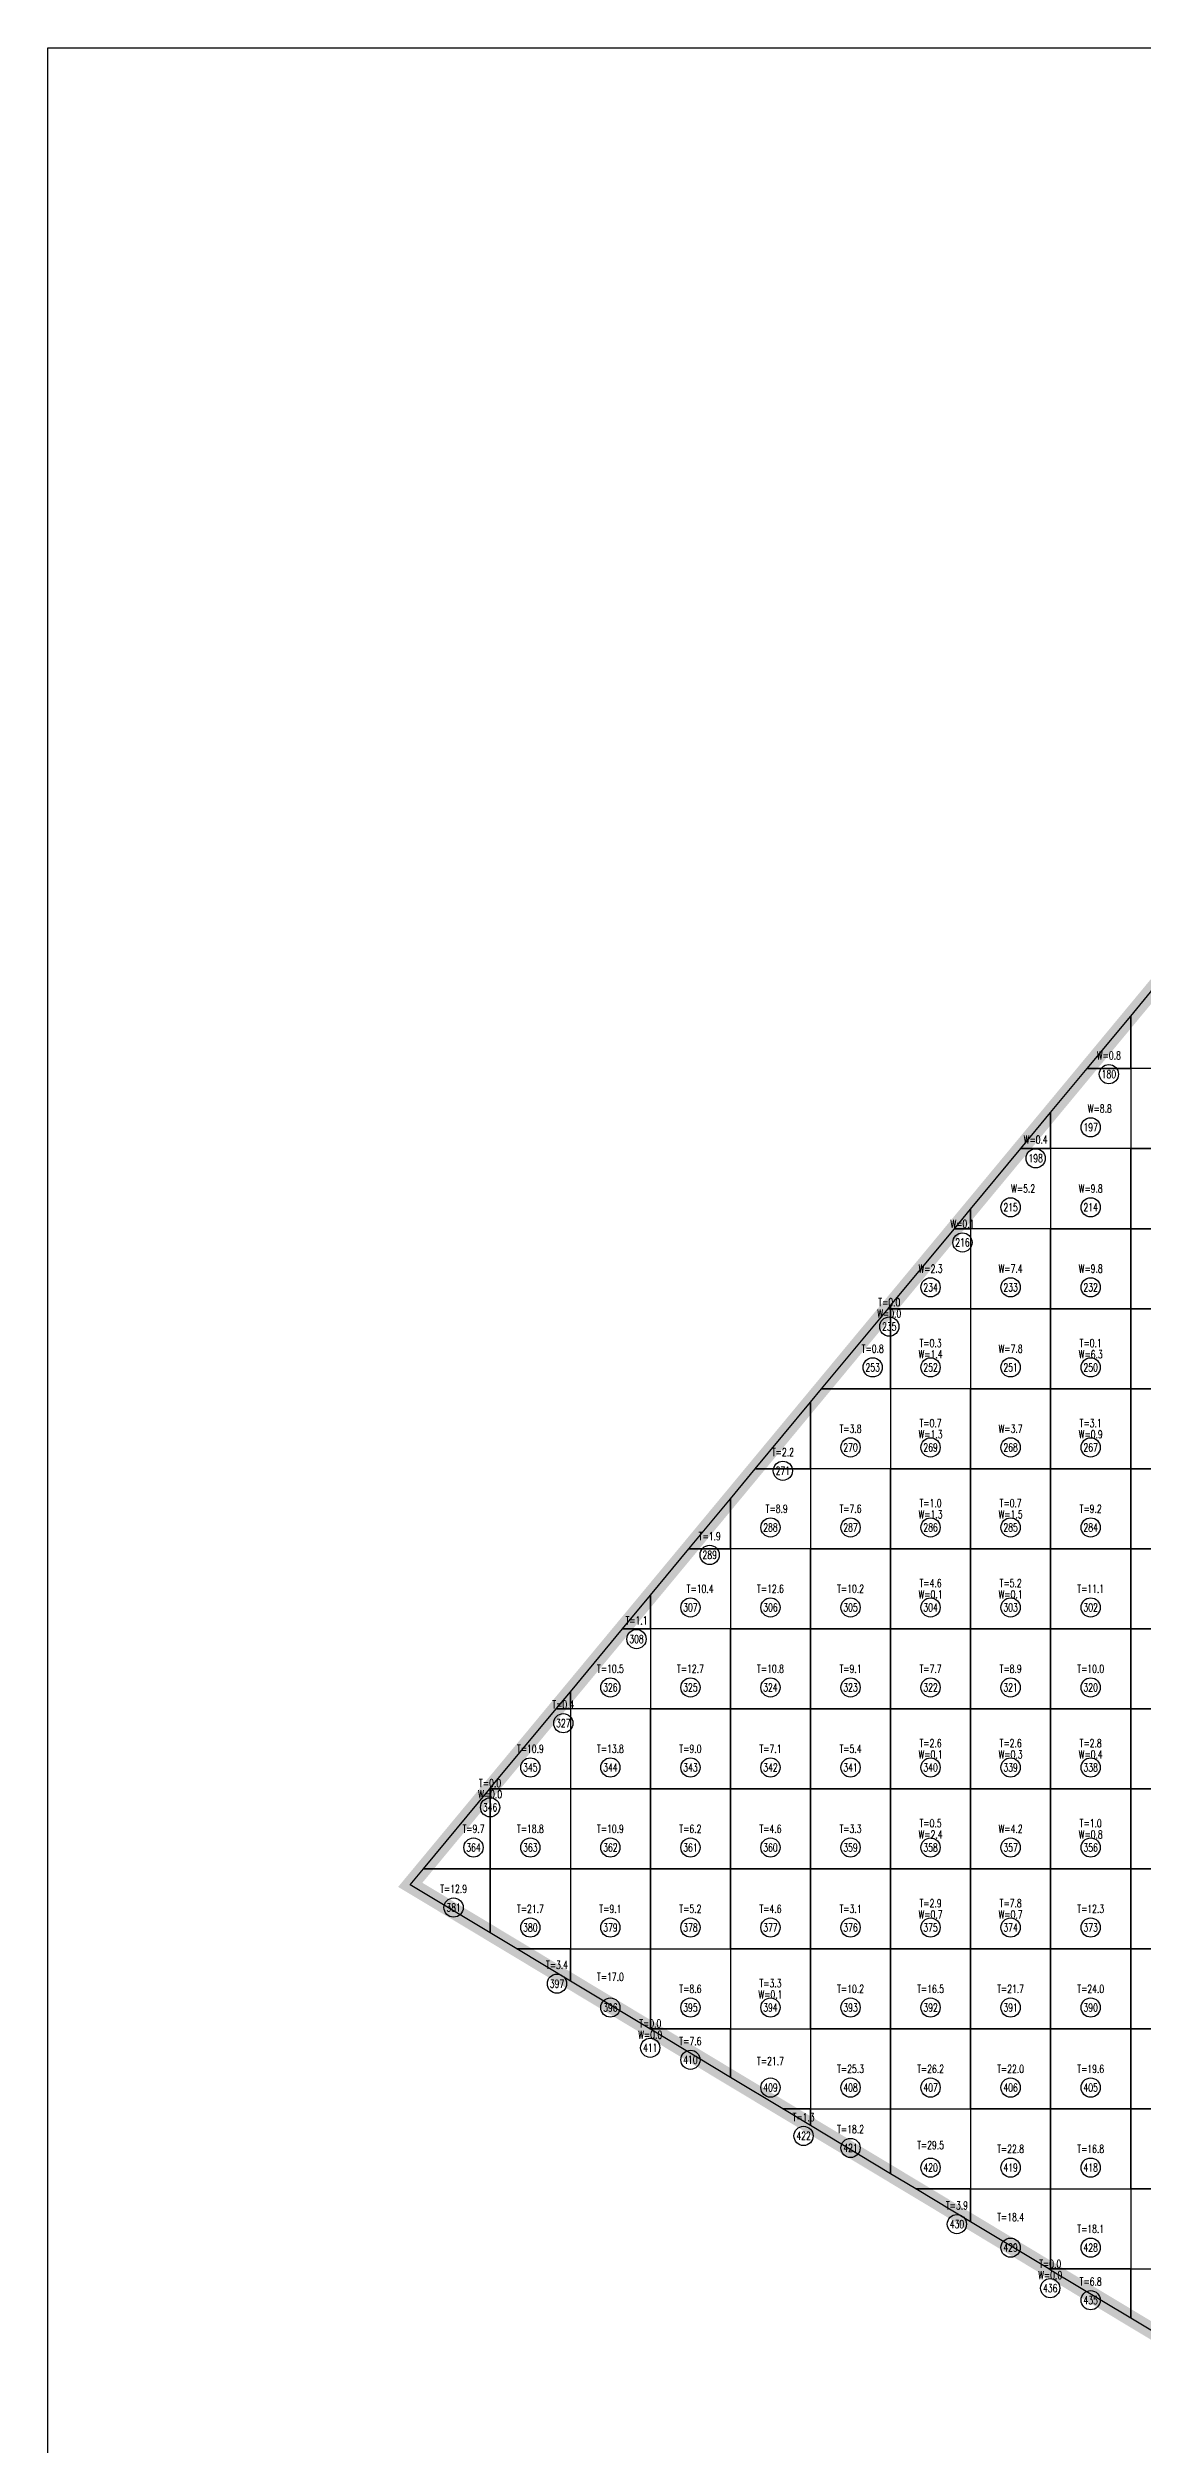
# Model space of a CAD drawing. Extents: x 4283 to 40403, y 1134 to 1764.
# Drawn here: x 28862 to 28907.6, y 1572.5 to 1672.4 of the extents above; entities that cross this region are included whole.
import ezdxf
from ezdxf.enums import TextEntityAlignment as Align

# ---------------------------------------------------------------- set-up
doc = ezdxf.new("R2010")
doc.units = 0
for name, color, linetype in [('tdz_2-4方格网', 2, 'Continuous'), ('tdz_2-4方格网计算', 7, 'Continuous'), ('tdz_土方计算图', 7, 'Continuous'), ('tdz_格田', 6, 'Continuous')]:
    doc.layers.add(name, color=color, linetype=linetype)
doc.styles.add('GLandNum', font='txt_____.ttf', dxfattribs={"width": 0.7, "height": 0.5})

msp = doc.modelspace()

# ---------------------------------------------------------------- linework, layer by layer
at = {"layer": 'tdz_2-4方格网', "linetype": 'Continuous'}
for points in [[(28908.027, 1633.174, 2283.715), (28910.412, 1633.174, 2283.721), (28910.412, 1629.841, 2283.962), (28907.078, 1629.841, 2283.795), (28907.078, 1632.03, 2283.752)], [(28907.078, 1632.03, 2283.752), (28907.078, 1629.841, 2283.795), (28905.263, 1629.841, 2283.823)], [(28905.263, 1629.841, 2283.823), (28907.078, 1629.841, 2283.795), (28907.078, 1626.508, 2284), (28903.745, 1626.508, 2283.911), (28903.745, 1628.009, 2283.881)], [(28907.078, 1629.841, 2283.795), (28907.078, 1626.508, 2284), (28910.412, 1626.508, 2283.9), (28910.412, 1629.841, 2283.962)], [(28903.745, 1628.009, 2283.881), (28903.745, 1626.508, 2283.911), (28902.5, 1626.508, 2283.93)], [(28902.5, 1626.508, 2283.93), (28903.745, 1626.508, 2283.911), (28903.745, 1623.174, 2283.882), (28900.412, 1623.174, 2284), (28900.412, 1623.988, 2283.994)], [(28903.745, 1626.508, 2283.911), (28903.745, 1623.174, 2283.882), (28907.078, 1623.174, 2283.674), (28907.078, 1626.508, 2284)], [(28907.078, 1626.508, 2284), (28907.078, 1623.174, 2283.674), (28910.412, 1623.174, 2283.267), (28910.412, 1626.508, 2283.9)], [(28900.412, 1623.988, 2283.994), (28900.412, 1623.174, 2284), (28899.737, 1623.174, 2284)], [(28899.737, 1623.174, 2284), (28900.412, 1623.174, 2284), (28900.412, 1619.841, 2283.925), (28897.078, 1619.841, 2284), (28897.078, 1619.968, 2284)], [(28900.412, 1623.174, 2284), (28900.412, 1619.841, 2283.925), (28903.745, 1619.841, 2283.959), (28903.745, 1623.174, 2283.882)], [(28903.745, 1623.174, 2283.882), (28903.745, 1619.841, 2283.959), (28907.078, 1619.841, 2283.655), (28907.078, 1623.174, 2283.674)], [(28907.078, 1623.174, 2283.674), (28907.078, 1619.841, 2283.655), (28910.412, 1619.841, 2282.876), (28910.412, 1623.174, 2283.267)], [(28897.078, 1619.968, 2284), (28897.078, 1619.841, 2284), (28896.973, 1619.841, 2284)], [(28896.973, 1619.841, 2284), (28897.078, 1619.841, 2284), (28897.078, 1616.508, 2283.866), (28894.21, 1616.508, 2284)], [(28897.078, 1616.508, 2283.866), (28897.078, 1619.841, 2284), (28900.412, 1619.841, 2283.925), (28900.412, 1616.508, 2283.84)], [(28900.412, 1619.841, 2283.925), (28900.412, 1616.508, 2283.84), (28903.745, 1616.508, 2283.779), (28903.745, 1619.841, 2283.959)], [(28903.745, 1619.841, 2283.959), (28903.745, 1616.508, 2283.779), (28907.078, 1616.508, 2283.173), (28907.078, 1619.841, 2283.655)], [(28907.078, 1619.841, 2283.655), (28907.078, 1616.508, 2283.173), (28910.412, 1616.508, 2282.63), (28910.412, 1619.841, 2282.876)], [(28893.745, 1615.947, 2284), (28893.745, 1613.174, 2283.856), (28891.446, 1613.174, 2284)], [(28894.21, 1616.508, 2284), (28897.078, 1616.508, 2283.866), (28897.078, 1613.174, 2283.781), (28893.745, 1613.174, 2283.856), (28893.745, 1615.947, 2284)], [(28897.078, 1616.508, 2283.866), (28897.078, 1613.174, 2283.781), (28900.412, 1613.174, 2283.804), (28900.412, 1616.508, 2283.84)], [(28900.412, 1616.508, 2283.84), (28900.412, 1613.174, 2283.804), (28903.745, 1613.174, 2283.42), (28903.745, 1616.508, 2283.779)], [(28903.745, 1616.508, 2283.779), (28903.745, 1613.174, 2283.42), (28907.078, 1613.174, 2282.813), (28907.078, 1616.508, 2283.173)], [(28907.078, 1616.508, 2283.173), (28907.078, 1613.174, 2282.813), (28910.412, 1613.174, 2282.613), (28910.412, 1616.508, 2282.63)], [(28891.446, 1613.174, 2284), (28893.745, 1613.174, 2283.856), (28893.745, 1609.841, 2283.668), (28890.412, 1609.841, 2283.9), (28890.412, 1611.926, 2283.999)], [(28893.745, 1613.174, 2283.856), (28893.745, 1609.841, 2283.668), (28897.078, 1609.841, 2283.661), (28897.078, 1613.174, 2283.781)], [(28897.078, 1613.174, 2283.781), (28897.078, 1609.841, 2283.661), (28900.412, 1609.841, 2283.707), (28900.412, 1613.174, 2283.804)], [(28900.412, 1613.174, 2283.804), (28900.412, 1609.841, 2283.707), (28903.745, 1609.841, 2283.203), (28903.745, 1613.174, 2283.42)], [(28903.745, 1613.174, 2283.42), (28903.745, 1609.841, 2283.203), (28907.078, 1609.841, 2282.801), (28907.078, 1613.174, 2282.813)], [(28907.078, 1613.174, 2282.813), (28907.078, 1609.841, 2282.801), (28910.412, 1609.841, 2282.634), (28910.412, 1613.174, 2282.613)], [(28890.412, 1611.926, 2283.999), (28890.412, 1609.841, 2283.9), (28888.683, 1609.841, 2283.999)], [(28888.683, 1609.841, 2283.999), (28890.412, 1609.841, 2283.9), (28890.412, 1606.508, 2283.789), (28887.078, 1606.508, 2283.951), (28887.078, 1607.905, 2283.999)], [(28890.412, 1609.841, 2283.9), (28890.412, 1606.508, 2283.789), (28893.745, 1606.508, 2283.626), (28893.745, 1609.841, 2283.668)], [(28893.745, 1609.841, 2283.668), (28893.745, 1606.508, 2283.626), (28897.078, 1606.508, 2283.434), (28897.078, 1609.841, 2283.661)], [(28897.078, 1609.841, 2283.661), (28897.078, 1606.508, 2283.434), (28900.412, 1606.508, 2283.271), (28900.412, 1609.841, 2283.707)], [(28900.412, 1609.841, 2283.707), (28900.412, 1606.508, 2283.271), (28903.745, 1606.508, 2282.959), (28903.745, 1609.841, 2283.203)], [(28903.745, 1609.841, 2283.203), (28903.745, 1606.508, 2282.959), (28907.078, 1606.508, 2282.763), (28907.078, 1609.841, 2282.801)], [(28907.078, 1609.841, 2282.801), (28907.078, 1606.508, 2282.763), (28910.412, 1606.508, 2282.655), (28910.412, 1609.841, 2282.634)], [(28887.078, 1607.905, 2283.999), (28887.078, 1606.508, 2283.951), (28885.92, 1606.508, 2283.999)], [(28885.92, 1606.508, 2283.999), (28887.078, 1606.508, 2283.951), (28887.078, 1603.174, 2283.971), (28883.745, 1603.174, 2283.999), (28883.745, 1603.884, 2283.999)], [(28887.078, 1606.508, 2283.951), (28887.078, 1603.174, 2283.971), (28890.412, 1603.174, 2283.813), (28890.412, 1606.508, 2283.789)], [(28890.412, 1606.508, 2283.789), (28890.412, 1603.174, 2283.813), (28893.745, 1603.174, 2283.653), (28893.745, 1606.508, 2283.626)], [(28893.745, 1606.508, 2283.626), (28893.745, 1603.174, 2283.653), (28897.078, 1603.174, 2283.492), (28897.078, 1606.508, 2283.434)], [(28897.078, 1606.508, 2283.434), (28897.078, 1603.174, 2283.492), (28900.412, 1603.174, 2283.299), (28900.412, 1606.508, 2283.271)], [(28900.412, 1606.508, 2283.271), (28900.412, 1603.174, 2283.299), (28903.745, 1603.174, 2282.985), (28903.745, 1606.508, 2282.959)], [(28903.745, 1606.508, 2282.959), (28903.745, 1603.174, 2282.985), (28907.078, 1603.174, 2282.836), (28907.078, 1606.508, 2282.763)], [(28907.078, 1606.508, 2282.763), (28907.078, 1603.174, 2282.836), (28910.412, 1603.174, 2282.573), (28910.412, 1606.508, 2282.655)], [(28883.156, 1603.174, 2283.999), (28883.745, 1603.174, 2283.999), (28883.745, 1599.841, 2284), (28880.412, 1599.841, 2283.999), (28880.412, 1599.863, 2283.999)], [(28883.745, 1603.884, 2283.999), (28883.745, 1603.174, 2283.999), (28883.156, 1603.174, 2283.999)], [(28883.745, 1603.174, 2283.999), (28883.745, 1599.841, 2284), (28887.078, 1599.841, 2283.996), (28887.078, 1603.174, 2283.971)], [(28887.078, 1603.174, 2283.971), (28887.078, 1599.841, 2283.996), (28890.412, 1599.841, 2283.837), (28890.412, 1603.174, 2283.813)], [(28890.412, 1603.174, 2283.813), (28890.412, 1599.841, 2283.837), (28893.745, 1599.841, 2283.671), (28893.745, 1603.174, 2283.653)], [(28893.745, 1603.174, 2283.653), (28893.745, 1599.841, 2283.671), (28897.078, 1599.841, 2283.487), (28897.078, 1603.174, 2283.492)], [(28897.078, 1603.174, 2283.492), (28897.078, 1599.841, 2283.487), (28900.412, 1599.841, 2283.443), (28900.412, 1603.174, 2283.299)], [(28900.412, 1603.174, 2283.299), (28900.412, 1599.841, 2283.443), (28903.745, 1599.841, 2283.189), (28903.745, 1603.174, 2282.985)], [(28903.745, 1603.174, 2282.985), (28903.745, 1599.841, 2283.189), (28907.078, 1599.841, 2283.038), (28907.078, 1603.174, 2282.836)], [(28907.078, 1603.174, 2282.836), (28907.078, 1599.841, 2283.038), (28910.412, 1599.841, 2282.505), (28910.412, 1603.174, 2282.573)], [(28880.393, 1599.841, 2283.999), (28880.412, 1599.841, 2283.999), (28880.412, 1596.508, 2283.999), (28877.63, 1596.508, 2283.999)], [(28880.412, 1599.863, 2283.999), (28880.412, 1599.841, 2283.999), (28880.393, 1599.841, 2283.999)], [(28880.412, 1596.508, 2283.999), (28880.412, 1599.841, 2283.999), (28883.745, 1599.841, 2284), (28883.745, 1596.508, 2283.991)], [(28883.745, 1599.841, 2284), (28883.745, 1596.508, 2283.991), (28887.078, 1596.508, 2283.983), (28887.078, 1599.841, 2283.996)], [(28887.078, 1599.841, 2283.996), (28887.078, 1596.508, 2283.983), (28890.412, 1596.508, 2283.801), (28890.412, 1599.841, 2283.837)], [(28890.412, 1599.841, 2283.837), (28890.412, 1596.508, 2283.801), (28893.745, 1596.508, 2283.624), (28893.745, 1599.841, 2283.671)], [(28893.745, 1599.841, 2283.671), (28893.745, 1596.508, 2283.624), (28897.078, 1596.508, 2283.44), (28897.078, 1599.841, 2283.487)], [(28897.078, 1599.841, 2283.487), (28897.078, 1596.508, 2283.44), (28900.412, 1596.508, 2283.594), (28900.412, 1599.841, 2283.443)], [(28900.412, 1599.841, 2283.443), (28900.412, 1596.508, 2283.594), (28903.745, 1596.508, 2283.086), (28903.745, 1599.841, 2283.189)], [(28903.745, 1599.841, 2283.189), (28903.745, 1596.508, 2283.086), (28907.078, 1596.508, 2282.615), (28907.078, 1599.841, 2283.038)], [(28907.078, 1599.841, 2283.038), (28907.078, 1596.508, 2282.615), (28910.412, 1596.508, 2282.255), (28910.412, 1599.841, 2282.505)], [(28877.63, 1596.508, 2283.999), (28880.412, 1596.508, 2283.999), (28880.412, 1593.837, 2283.694), (28877.078, 1595.842, 2283.999)], [(28880.412, 1593.837, 2283.694), (28880.412, 1596.508, 2283.999), (28883.745, 1596.508, 2283.991), (28883.745, 1593.174, 2283.949), (28881.513, 1593.174, 2283.593)], [(28883.745, 1596.508, 2283.991), (28883.745, 1593.174, 2283.949), (28887.078, 1593.174, 2283.941), (28887.078, 1596.508, 2283.983)], [(28887.078, 1596.508, 2283.983), (28887.078, 1593.174, 2283.941), (28890.412, 1593.174, 2283.7), (28890.412, 1596.508, 2283.801)], [(28890.412, 1596.508, 2283.801), (28890.412, 1593.174, 2283.7), (28893.745, 1593.174, 2283.509), (28893.745, 1596.508, 2283.624)], [(28893.745, 1596.508, 2283.624), (28893.745, 1593.174, 2283.509), (28897.078, 1593.174, 2283.364), (28897.078, 1596.508, 2283.44)], [(28897.078, 1596.508, 2283.44), (28897.078, 1593.174, 2283.364), (28900.412, 1593.174, 2282.842), (28900.412, 1596.508, 2283.594)], [(28900.412, 1596.508, 2283.594), (28900.412, 1593.174, 2282.842), (28903.745, 1593.174, 2282.271), (28903.745, 1596.508, 2283.086)], [(28903.745, 1596.508, 2283.086), (28903.745, 1593.174, 2282.271), (28907.078, 1593.174, 2282.112), (28907.078, 1596.508, 2282.615)], [(28907.078, 1596.508, 2282.615), (28907.078, 1593.174, 2282.112), (28910.412, 1593.174, 2282.001), (28910.412, 1596.508, 2282.255)], [(28881.513, 1593.174, 2283.593), (28883.745, 1593.174, 2283.949), (28883.745, 1591.831, 2283.389)], [(28883.745, 1591.831, 2283.389), (28883.745, 1593.174, 2283.949), (28887.078, 1593.174, 2283.941), (28887.078, 1589.841, 2283.085), (28887.053, 1589.841, 2283.086)], [(28887.078, 1589.841, 2283.085), (28887.078, 1593.174, 2283.941), (28890.412, 1593.174, 2283.7), (28890.412, 1589.841, 2283.891)], [(28890.412, 1593.174, 2283.7), (28890.412, 1589.841, 2283.891), (28893.745, 1589.841, 2283.359), (28893.745, 1593.174, 2283.509)], [(28893.745, 1593.174, 2283.509), (28893.745, 1589.841, 2283.359), (28897.078, 1589.841, 2282.642), (28897.078, 1593.174, 2283.364)], [(28897.078, 1593.174, 2283.364), (28897.078, 1589.841, 2282.642), (28900.412, 1589.841, 2282.508), (28900.412, 1593.174, 2282.842)], [(28900.412, 1593.174, 2282.842), (28900.412, 1589.841, 2282.508), (28903.745, 1589.841, 2282.315), (28903.745, 1593.174, 2282.271)], [(28903.745, 1593.174, 2282.271), (28903.745, 1589.841, 2282.315), (28907.078, 1589.841, 2282.139), (28907.078, 1593.174, 2282.112)], [(28907.078, 1593.174, 2282.112), (28907.078, 1589.841, 2282.139), (28910.412, 1589.841, 2282.007), (28910.412, 1593.174, 2282.001)], [(28887.053, 1589.841, 2283.086), (28887.078, 1589.841, 2283.085), (28887.078, 1589.826, 2283.084)], [(28887.078, 1589.826, 2283.084), (28887.078, 1589.841, 2283.085), (28890.412, 1589.841, 2283.891), (28890.412, 1587.82, 2282.779)], [(28890.412, 1587.82, 2282.779), (28890.412, 1589.841, 2283.891), (28893.745, 1589.841, 2283.359), (28893.745, 1586.508, 2282.512), (28892.594, 1586.508, 2282.579)], [(28893.745, 1589.841, 2283.359), (28893.745, 1586.508, 2282.512), (28897.078, 1586.508, 2282.454), (28897.078, 1589.841, 2282.642)], [(28897.078, 1589.841, 2282.642), (28897.078, 1586.508, 2282.454), (28900.412, 1586.508, 2282.41), (28900.412, 1589.841, 2282.508)], [(28900.412, 1589.841, 2282.508), (28900.412, 1586.508, 2282.41), (28903.745, 1586.508, 2282.37), (28903.745, 1589.841, 2282.315)], [(28903.745, 1589.841, 2282.315), (28903.745, 1586.508, 2282.37), (28907.078, 1586.508, 2282.185), (28907.078, 1589.841, 2282.139)], [(28907.078, 1589.841, 2282.139), (28907.078, 1586.508, 2282.185), (28910.412, 1586.508, 2282.025), (28910.412, 1589.841, 2282.007)], [(28892.594, 1586.508, 2282.579), (28893.745, 1586.508, 2282.512), (28893.745, 1585.815, 2282.503)], [(28893.745, 1585.815, 2282.503), (28893.745, 1586.508, 2282.512), (28897.078, 1586.508, 2282.454), (28897.078, 1583.809, 2282.379)], [(28897.078, 1583.809, 2282.379), (28897.078, 1586.508, 2282.454), (28900.412, 1586.508, 2282.41), (28900.412, 1583.174, 2282.221), (28898.134, 1583.174, 2282.34)], [(28900.412, 1586.508, 2282.41), (28900.412, 1583.174, 2282.221), (28903.745, 1583.174, 2282.216), (28903.745, 1586.508, 2282.37)], [(28903.745, 1586.508, 2282.37), (28903.745, 1583.174, 2282.216), (28907.078, 1583.174, 2282.232), (28907.078, 1586.508, 2282.185)], [(28907.078, 1586.508, 2282.185), (28907.078, 1583.174, 2282.232), (28910.412, 1583.174, 2282.041), (28910.412, 1586.508, 2282.025)], [(28898.134, 1583.174, 2282.34), (28900.412, 1583.174, 2282.221), (28900.412, 1581.804, 2282.255)], [(28900.412, 1581.804, 2282.255), (28900.412, 1583.174, 2282.221), (28903.745, 1583.174, 2282.216), (28903.745, 1579.841, 2282.133), (28903.674, 1579.841, 2282.135)], [(28903.745, 1579.841, 2282.133), (28903.745, 1583.174, 2282.216), (28907.078, 1583.174, 2282.232), (28907.078, 1579.841, 2281.982)], [(28907.078, 1583.174, 2282.232), (28907.078, 1579.841, 2281.982), (28910.412, 1579.841, 2281.921), (28910.412, 1583.174, 2282.041)], [(28903.674, 1579.841, 2282.135), (28903.745, 1579.841, 2282.133), (28903.745, 1579.798, 2282.132)], [(28903.745, 1579.798, 2282.132), (28903.745, 1579.841, 2282.133), (28907.078, 1579.841, 2281.982), (28907.078, 1577.793, 2282.008)], [(28907.078, 1577.793, 2282.008), (28907.078, 1579.841, 2281.982), (28910.412, 1579.841, 2281.921), (28910.412, 1576.508, 2281.819), (28909.215, 1576.508, 2281.929)]]:
    msp.add_polyline3d(points, close=True, dxfattribs=at)
at = {"layer": 'tdz_2-4方格网计算', "color": 7}
for centre in [(28906.171, 1629.61), (28905.412, 1627.396), (28903.122, 1626.105), (28902.078, 1624.063), (28905.412, 1624.063), (28900.074, 1622.6), (28898.745, 1620.73), (28902.078, 1620.73), (28905.412, 1620.73), (28897.026, 1619.095), (28896.335, 1617.396), (28898.745, 1617.396), (28902.078, 1617.396), (28905.412, 1617.396), (28895.412, 1614.063), (28898.745, 1614.063), (28902.078, 1614.063), (28905.412, 1614.063), (28892.596, 1613.09), (28892.078, 1610.73), (28895.412, 1610.73), (28898.745, 1610.73), (28902.078, 1610.73), (28905.412, 1610.73), (28889.547, 1609.584), (28888.745, 1607.396), (28892.078, 1607.396), (28895.412, 1607.396), (28898.745, 1607.396), (28902.078, 1607.396), (28905.412, 1607.396), (28886.499, 1606.079), (28885.412, 1604.063), (28888.745, 1604.063), (28892.078, 1604.063), (28895.412, 1604.063), (28898.745, 1604.063), (28902.078, 1604.063), (28905.412, 1604.063), (28883.451, 1602.574), (28882.078, 1600.73), (28885.412, 1600.73), (28888.745, 1600.73), (28892.078, 1600.73), (28895.412, 1600.73), (28898.745, 1600.73), (28902.078, 1600.73), (28905.412, 1600.73), (28880.402, 1599.069), (28879.711, 1597.396), (28882.078, 1597.396), (28885.412, 1597.396), (28888.745, 1597.396), (28892.078, 1597.396), (28895.412, 1597.396), (28898.745, 1597.396), (28902.078, 1597.396), (28905.412, 1597.396), (28878.883, 1594.896), (28882.078, 1594.063), (28885.412, 1594.063), (28888.745, 1594.063), (28892.078, 1594.063), (28895.412, 1594.063), (28898.745, 1594.063), (28902.078, 1594.063), (28905.412, 1594.063), (28883.187, 1591.725), (28885.412, 1590.73), (28888.745, 1590.73), (28892.078, 1590.73), (28895.412, 1590.73), (28898.745, 1590.73), (28902.078, 1590.73), (28905.412, 1590.73), (28887.072, 1589.056), (28888.745, 1588.554), (28892.078, 1587.396), (28895.412, 1587.396), (28898.745, 1587.396), (28902.078, 1587.396), (28905.412, 1587.396), (28893.457, 1585.383), (28895.412, 1584.882), (28898.745, 1584.063), (28902.078, 1584.063), (28905.412, 1584.063), (28899.842, 1581.711), (28902.078, 1580.73), (28905.412, 1580.73), (28903.727, 1579.042), (28905.412, 1578.54)]:
    msp.add_circle(centre, 0.4, dxfattribs=at)
at = {"layer": 'tdz_土方计算图', "linetype": 'Continuous'}
for points in [[(28861.99, 1672.357), (28991.99, 1672.357)], [(28861.99, 1512.357), (28861.99, 1512.357), (28861.99, 1672.357), (28861.99, 1672.357)]]:
    msp.add_lwpolyline(points, dxfattribs=at)
at = {"layer": 'tdz_格田', "linetype": 'Continuous', "const_width": 0.667}
msp.add_lwpolyline([(28976.902, 1651.637), (28914.755, 1573.174), (28877.078, 1595.842), (28939.832, 1671.54), (28976.902, 1651.637)], close=True, dxfattribs=at)

# ---------------------------------------------------------------- texts
at = {"layer": 'tdz_2-4方格网计算', "color": 173, "style": 'GLandNum', "width": 0.7}
for s, p in [('W=0.8', (28906.171, 1630.388)), ('W=8.8', (28905.791, 1628.174)), ('W=0.4', (28903.122, 1626.883)), ('W=5.2', (28902.6, 1624.841)), ('W=9.8', (28905.412, 1624.841)), ('W=0.1', (28900.074, 1623.378)), ('W=2.3', (28898.745, 1621.508)), ('W=7.4', (28902.078, 1621.508)), ('W=9.8', (28905.412, 1621.508)), ('W=0.0', (28897.026, 1619.639)), ('W=1.4', (28898.745, 1617.941)), ('W=7.8', (28902.078, 1618.174)), ('W=6.3', (28905.412, 1617.941)), ('W=3.7', (28902.078, 1614.841)), ('W=1.3', (28898.745, 1614.608)), ('W=0.9', (28905.412, 1614.608)), ('W=1.3', (28898.745, 1611.274)), ('W=1.5', (28902.078, 1611.274)), ('W=0.1', (28898.745, 1607.941)), ('W=0.1', (28902.078, 1607.941)), ('W=0.1', (28898.745, 1601.274)), ('W=0.3', (28902.078, 1601.274)), ('W=0.4', (28905.412, 1601.274)), ('W=0.0', (28880.402, 1599.613)), ('W=2.4', (28898.745, 1597.941)), ('W=4.2', (28902.078, 1598.174)), ('W=0.8', (28905.412, 1597.941)), ('W=0.7', (28898.745, 1594.608)), ('W=0.7', (28902.078, 1594.608)), ('W=0.1', (28892.078, 1591.274)), ('W=0.0', (28887.072, 1589.6)), ('W=0.0', (28903.727, 1579.586))]:
    msp.add_text(s, height=0.3333, dxfattribs=at).set_placement(p, align=Align.MIDDLE_CENTER)
at = {"layer": 'tdz_2-4方格网计算', "color": 7, "style": 'GLandNum', "width": 0.7}
for s, p in [('180', (28906.171, 1629.61)), ('197', (28905.412, 1627.396)), ('198', (28903.122, 1626.105)), ('215', (28902.078, 1624.063)), ('214', (28905.412, 1624.063)), ('216', (28900.074, 1622.6)), ('234', (28898.745, 1620.73)), ('233', (28902.078, 1620.73)), ('232', (28905.412, 1620.73)), ('235', (28897.026, 1619.095)), ('253', (28896.335, 1617.396)), ('252', (28898.745, 1617.396)), ('251', (28902.078, 1617.396)), ('250', (28905.412, 1617.396)), ('270', (28895.412, 1614.063)), ('269', (28898.745, 1614.063)), ('268', (28902.078, 1614.063)), ('267', (28905.412, 1614.063)), ('271', (28892.596, 1613.09)), ('288', (28892.078, 1610.73)), ('287', (28895.412, 1610.73)), ('286', (28898.745, 1610.73)), ('285', (28902.078, 1610.73)), ('284', (28905.412, 1610.73)), ('289', (28889.547, 1609.584)), ('307', (28888.745, 1607.396)), ('306', (28892.078, 1607.396)), ('305', (28895.412, 1607.396)), ('304', (28898.745, 1607.396)), ('303', (28902.078, 1607.396)), ('302', (28905.412, 1607.396)), ('308', (28886.499, 1606.079)), ('326', (28885.412, 1604.063)), ('325', (28888.745, 1604.063)), ('324', (28892.078, 1604.063)), ('323', (28895.412, 1604.063)), ('322', (28898.745, 1604.063)), ('321', (28902.078, 1604.063)), ('320', (28905.412, 1604.063)), ('327', (28883.451, 1602.574)), ('345', (28882.078, 1600.73)), ('344', (28885.412, 1600.73)), ('343', (28888.745, 1600.73)), ('342', (28892.078, 1600.73)), ('341', (28895.412, 1600.73)), ('340', (28898.745, 1600.73)), ('339', (28902.078, 1600.73)), ('338', (28905.412, 1600.73)), ('346', (28880.402, 1599.069)), ('364', (28879.711, 1597.396)), ('363', (28882.078, 1597.396)), ('362', (28885.412, 1597.396)), ('361', (28888.745, 1597.396)), ('360', (28892.078, 1597.396)), ('359', (28895.412, 1597.396)), ('358', (28898.745, 1597.396)), ('357', (28902.078, 1597.396)), ('356', (28905.412, 1597.396)), ('381', (28878.883, 1594.896)), ('380', (28882.078, 1594.063)), ('379', (28885.412, 1594.063)), ('378', (28888.745, 1594.063)), ('377', (28892.078, 1594.063)), ('376', (28895.412, 1594.063)), ('375', (28898.745, 1594.063)), ('374', (28902.078, 1594.063)), ('373', (28905.412, 1594.063)), ('397', (28883.187, 1591.725)), ('396', (28885.412, 1590.73)), ('395', (28888.745, 1590.73)), ('394', (28892.078, 1590.73)), ('393', (28895.412, 1590.73)), ('392', (28898.745, 1590.73)), ('391', (28902.078, 1590.73)), ('390', (28905.412, 1590.73)), ('411', (28887.072, 1589.056)), ('410', (28888.745, 1588.554)), ('409', (28892.078, 1587.396)), ('408', (28895.412, 1587.396)), ('407', (28898.745, 1587.396)), ('406', (28902.078, 1587.396)), ('405', (28905.412, 1587.396)), ('422', (28893.457, 1585.383)), ('421', (28895.412, 1584.882)), ('420', (28898.745, 1584.063)), ('419', (28902.078, 1584.063)), ('418', (28905.412, 1584.063)), ('430', (28899.842, 1581.711)), ('429', (28902.078, 1580.73)), ('428', (28905.412, 1580.73)), ('436', (28903.727, 1579.042)), ('435', (28905.412, 1578.54))]:
    msp.add_text(s, height=0.3333, dxfattribs=at).set_placement(p, align=Align.MIDDLE_CENTER)
at = {"layer": 'tdz_2-4方格网计算', "color": 2, "style": 'GLandNum', "width": 0.7}
for s, p in [('T=0.0', (28897.026, 1620.106)), ('T=0.8', (28896.335, 1618.174)), ('T=0.3', (28898.745, 1618.408)), ('T=0.1', (28905.412, 1618.408)), ('T=3.8', (28895.412, 1614.841)), ('T=0.7', (28898.745, 1615.074)), ('T=3.1', (28905.412, 1615.074)), ('T=2.2', (28892.596, 1613.867)), ('T=8.9', (28892.337, 1611.508)), ('T=7.6', (28895.412, 1611.508)), ('T=1.0', (28898.745, 1611.741)), ('T=0.7', (28902.078, 1611.741)), ('T=9.2', (28905.412, 1611.508)), ('T=1.9', (28889.547, 1610.362)), ('T=10.4', (28889.146, 1608.174)), ('T=12.6', (28892.078, 1608.174)), ('T=10.2', (28895.412, 1608.174)), ('T=4.6', (28898.745, 1608.408)), ('T=5.2', (28902.078, 1608.408)), ('T=11.1', (28905.412, 1608.174)), ('T=1.1', (28886.499, 1606.857)), ('T=10.5', (28885.412, 1604.841)), ('T=12.7', (28888.745, 1604.841)), ('T=10.8', (28892.078, 1604.841)), ('T=9.1', (28895.412, 1604.841)), ('T=7.7', (28898.745, 1604.841)), ('T=8.9', (28902.078, 1604.841)), ('T=10.0', (28905.412, 1604.841)), ('T=0.4', (28883.451, 1603.352)), ('T=10.9', (28882.078, 1601.508)), ('T=13.8', (28885.412, 1601.508)), ('T=9.0', (28888.745, 1601.508)), ('T=7.1', (28892.078, 1601.508)), ('T=5.4', (28895.412, 1601.508)), ('T=2.6', (28898.745, 1601.741)), ('T=2.6', (28902.078, 1601.741)), ('T=2.8', (28905.412, 1601.741)), ('T=0.0', (28880.402, 1600.08)), ('T=9.7', (28879.711, 1598.174)), ('T=18.8', (28882.078, 1598.174)), ('T=10.9', (28885.412, 1598.174)), ('T=6.2', (28888.745, 1598.174)), ('T=4.6', (28892.078, 1598.174)), ('T=3.3', (28895.412, 1598.174)), ('T=0.5', (28898.745, 1598.408)), ('T=1.0', (28905.412, 1598.408)), ('T=12.9', (28878.883, 1595.674)), ('T=21.7', (28882.078, 1594.841)), ('T=9.1', (28885.412, 1594.841)), ('T=5.2', (28888.745, 1594.841)), ('T=4.6', (28892.078, 1594.841)), ('T=3.1', (28895.412, 1594.841)), ('T=2.9', (28898.745, 1595.074)), ('T=7.8', (28902.078, 1595.074)), ('T=12.3', (28905.412, 1594.841)), ('T=3.4', (28883.187, 1592.503)), ('T=17.0', (28885.412, 1592.005)), ('T=8.6', (28888.745, 1591.508)), ('T=3.3', (28892.078, 1591.741)), ('T=10.2', (28895.412, 1591.508)), ('T=16.5', (28898.745, 1591.508)), ('T=21.7', (28902.078, 1591.508)), ('T=24.0', (28905.412, 1591.508)), ('T=0.0', (28887.072, 1590.067)), ('T=7.6', (28888.745, 1589.332)), ('T=21.7', (28892.078, 1588.502)), ('T=25.3', (28895.412, 1588.174)), ('T=26.2', (28898.745, 1588.174)), ('T=22.0', (28902.078, 1588.174)), ('T=19.6', (28905.412, 1588.174)), ('T=1.3', (28893.457, 1586.161)), ('T=18.2', (28895.412, 1585.66)), ('T=29.5', (28898.745, 1585)), ('T=22.8', (28902.078, 1584.841)), ('T=16.8', (28905.412, 1584.841)), ('T=3.9', (28899.842, 1582.489)), ('T=18.4', (28902.078, 1581.998)), ('T=18.1', (28905.412, 1581.508)), ('T=0.0', (28903.727, 1580.053)), ('T=6.8', (28905.412, 1579.318))]:
    msp.add_text(s, height=0.3333, dxfattribs=at).set_placement(p, align=Align.MIDDLE_CENTER)

doc.saveas('drawing.dxf')
